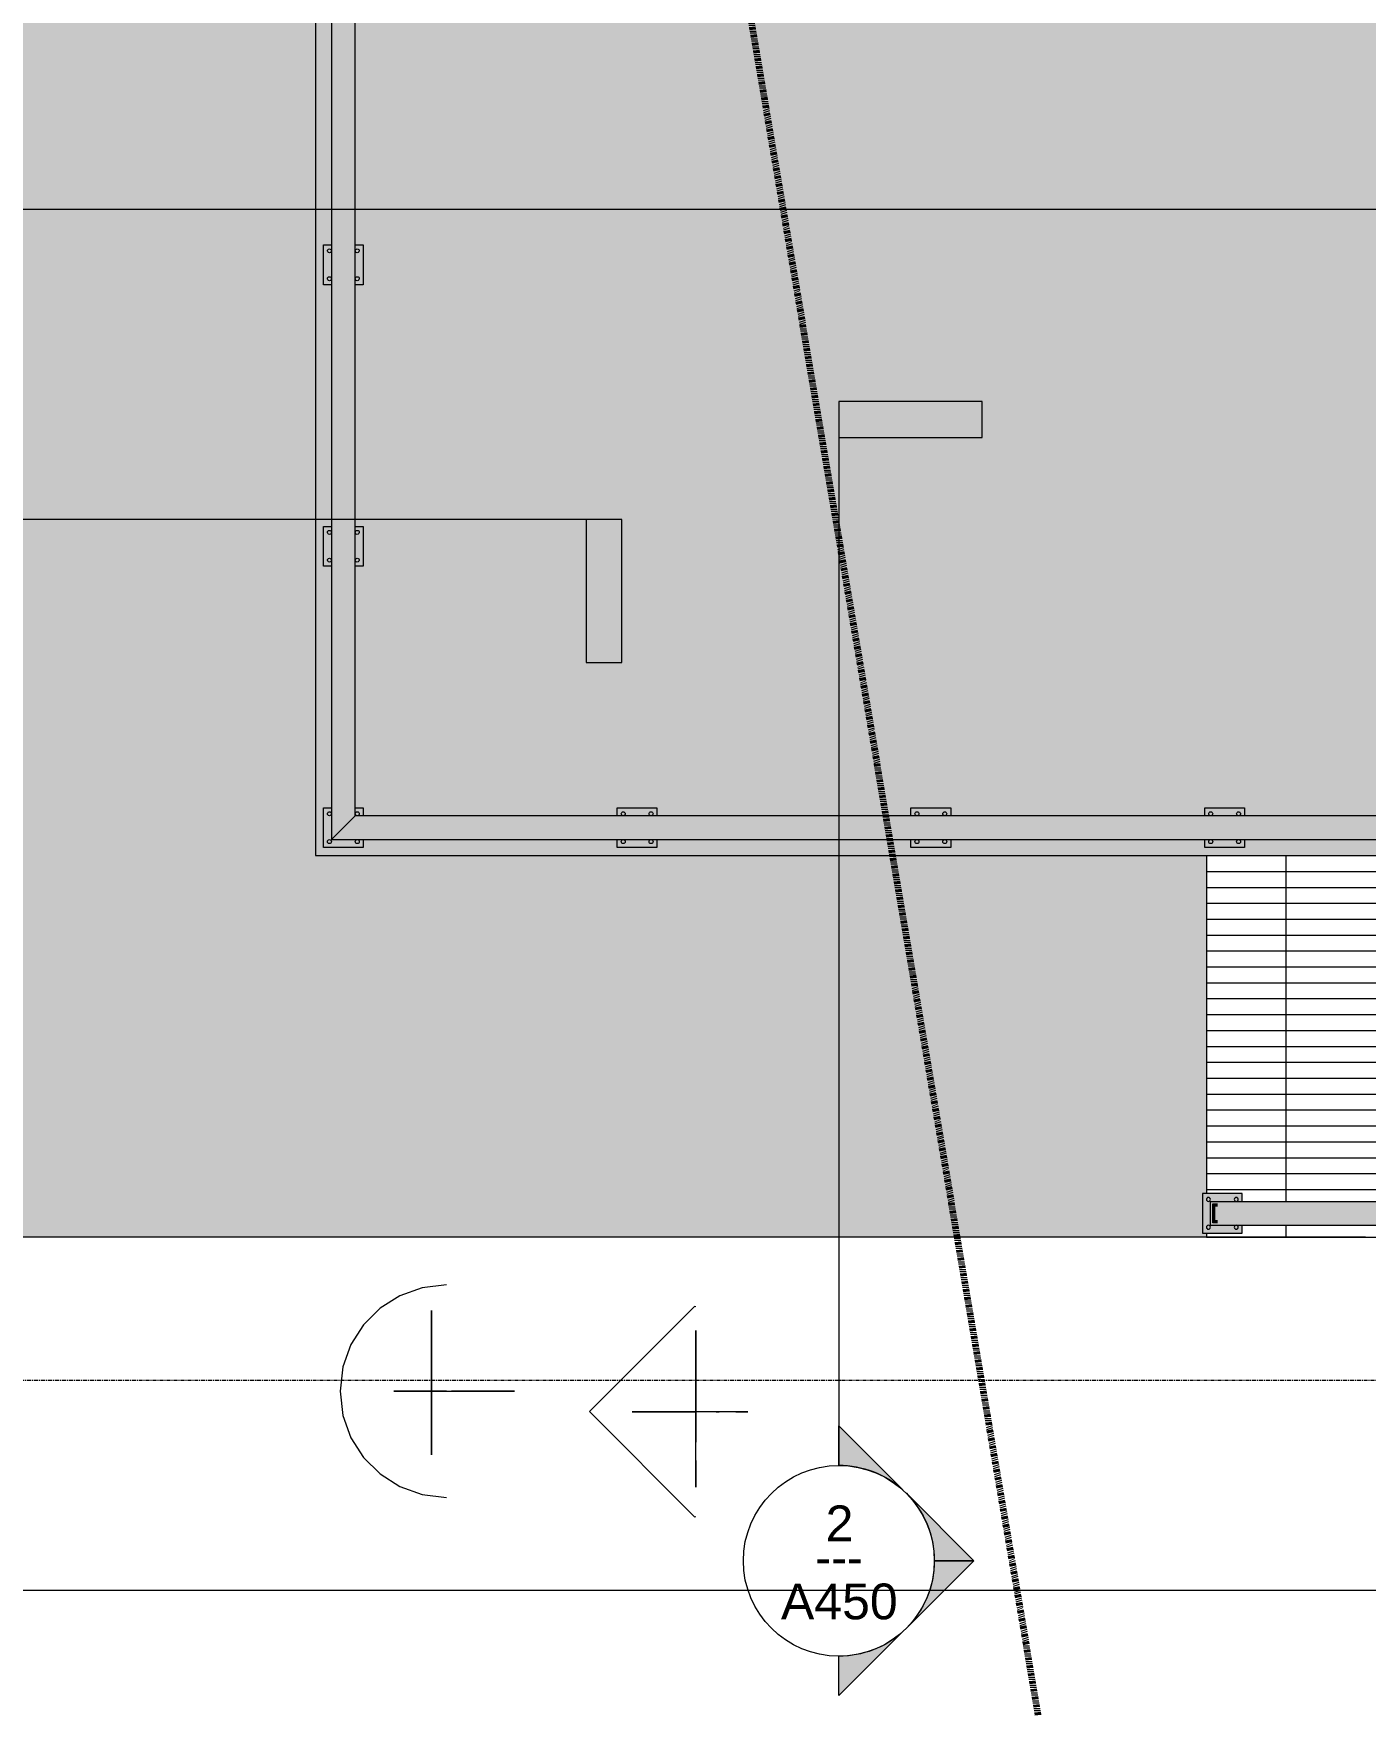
# Model space of a CAD drawing. Header units: inches. Extents: x -3276 to -1654, y 8217 to 9015.
# Drawn here: x -3109.8 to -2942.3, y 8585.7 to 8796 of the extents above; entities that cross this region are included whole.
import ezdxf

# ---------------------------------------------------------------- set-up
doc = ezdxf.new("R2010")
doc.units = ezdxf.units.IN
doc.header["$MEASUREMENT"] = 0
for name, pattern in [('Double Dash 3_8_', [1, 0.375, -0.125, 0.125, -0.125, 0.125, -0.125]), ('Grid Line 1_2_', [0.875, 0.5, -0.125, 0.125, -0.125]), ('Overhead 1_16_', [0.101562, 0.0625, -0.039062])]:
    doc.linetypes.add(name, pattern=pattern)
for name, color, linetype, lineweight in [('A-DETL-GENF', 92, 'Continuous', 9), ('A-FLOR', 192, 'Continuous', 18), ('A-FLOR-HRAL', 11, 'Continuous', 9), ('C-PROP-LINE', 91, 'Double Dash 3_8_', 158), ('C-TOPO', 7, 'Continuous', 9), ('G-ANNO-SYMB', 111, 'Continuous', 9), ('S-FNDN', 32, 'Continuous', 18), ('S-GRID-1', 1, 'Grid Line 1_2_', 9), ('S-STRS', 31, 'Continuous', 9), ('S-STRS-1', 31, 'Overhead 1_16_', 9)]:
    doc.layers.add(name, color=color, linetype=linetype, lineweight=lineweight)
doc.styles.add('Arial_1', font='arial.ttf', dxfattribs={"height": 4.5})
doc.styles.add('Century Gothic_1', font='ufonts.com_century-gothic.ttf', dxfattribs={"height": 4.5})
pattern_1 = [(180, (-2962.337, 8692.569), (-2e-16, -2), [])]

# ---------------------------------------------------------------- blocks, each defined once
blk = doc.blocks.new('Railing - 2_ x 1_2_ 2-V2-FLOOR PLAN - ROOF')
at = {"layer": 'A-FLOR-HRAL'}
h = blk.add_hatch(color=256, dxfattribs=at)
h.paths.add_polyline_path([(-2.5, -2.5), (-2.5, 2.5), (-1.5, 2.5), (-1.5, -1.5), (2.5, -1.5), (2.5, -2.5), (-2, -2.5)], flags=0)
h.paths.add_polyline_path([(-2, 1.75), (-1.99, 1.69), (-1.93, 1.57), (-1.81, 1.51), (-1.69, 1.51), (-1.57, 1.57), (-1.51, 1.69), (-1.51, 1.81), (-1.57, 1.93), (-1.63, 1.97), (-1.75, 2), (-1.88, 1.97), (-1.97, 1.87)], flags=0)
h.paths.add_polyline_path([(-2, -1.75), (-1.99, -1.81), (-1.93, -1.93), (-1.81, -1.99), (-1.69, -1.99), (-1.57, -1.93), (-1.51, -1.81), (-1.51, -1.69), (-1.57, -1.57), (-1.69, -1.51), (-1.81, -1.51), (-1.93, -1.57), (-1.99, -1.69)], flags=0)
h.paths.add_polyline_path([(1.5, 1.62), (1.5, 2.5), (2.5, 2.5), (2.5, 1.5), (1.5, 1.51), (1.5, 1.57)], flags=0)
h.paths.add_polyline_path([(1.5, -1.75), (1.53, -1.88), (1.57, -1.93), (1.69, -1.99), (1.81, -1.99), (1.93, -1.93), (1.99, -1.81), (1.99, -1.69), (1.97, -1.63), (1.87, -1.53), (1.81, -1.51), (1.69, -1.51), (1.57, -1.57), (1.51, -1.69)], flags=0)
h.paths.add_polyline_path([(1.51, 1.69), (1.57, 1.57), (1.72, 1.51), (1.81, 1.51), (1.91, 1.57), (1.97, 1.62), (1.99, 1.69), (1.99, 1.81), (1.97, 1.87), (1.87, 1.97), (1.75, 2), (1.62, 1.97), (1.57, 1.93), (1.51, 1.81)], flags=0)
h = blk.add_hatch(color=256, dxfattribs=at)
h.paths.add_polyline_path([(-2, 1.75), (-1.97, 1.87), (-1.88, 1.97), (-1.75, 2), (-1.63, 1.97), (-1.57, 1.93), (-1.51, 1.81), (-1.51, 1.69), (-1.57, 1.57), (-1.69, 1.51), (-1.81, 1.51), (-1.93, 1.57), (-1.99, 1.69)], flags=0)
h.paths.add_polyline_path([(-2, -1.75), (-1.99, -1.69), (-1.93, -1.57), (-1.81, -1.51), (-1.69, -1.51), (-1.57, -1.57), (-1.51, -1.69), (-1.51, -1.81), (-1.57, -1.93), (-1.69, -1.99), (-1.81, -1.99), (-1.93, -1.93), (-1.99, -1.81)], flags=0)
h.paths.add_polyline_path([(1.5, -1.75), (1.53, -1.64), (1.57, -1.57), (1.69, -1.51), (1.81, -1.51), (1.91, -1.57), (1.97, -1.63), (1.99, -1.69), (1.99, -1.81), (1.93, -1.93), (1.81, -1.99), (1.69, -1.99), (1.57, -1.93), (1.51, -1.81)], flags=0)
h.paths.add_polyline_path([(1.51, 1.69), (1.51, 1.81), (1.57, 1.93), (1.62, 1.97), (1.75, 2), (1.87, 1.97), (1.97, 1.87), (1.99, 1.81), (1.99, 1.69), (1.97, 1.62), (1.87, 1.53), (1.81, 1.51), (1.69, 1.51), (1.57, 1.57), (1.53, 1.62)], flags=0)
for p, q in [((-1.5, 2.5), (-2.5, 2.5)), ((-2.5, 2.5), (-2.5, -2.5)), ((2.5, 2.5), (1.5, 2.5)), ((2.5, 1.5), (2.5, 2.5)), ((2.5, -2.5), (2.5, -1.5)), ((-2.5, -2.5), (2.5, -2.5))]:
    blk.add_line(p, q, dxfattribs=at)
for centre, start, end in [((-1.75, 1.75), 360, 180), ((-1.75, 1.75), 180, 360), ((1.75, 1.75), 360, 180), ((1.75, 1.75), 180, 360), ((-1.75, -1.75), 360, 180), ((-1.75, -1.75), 180, 360), ((1.75, -1.75), 360, 180), ((1.75, -1.75), 180, 360)]:
    blk.add_arc(centre, 0.25, start, end, dxfattribs=at)
blk = doc.blocks.new('Railing - 2_ x 1_2_ 2-V3-FLOOR PLAN - ROOF')
at = {"layer": 'A-FLOR-HRAL'}
h = blk.add_hatch(color=256, dxfattribs=at)
h.paths.add_polyline_path([(-2.5, -2.5), (-2.5, 2.5), (-1.5, 2.5), (-1.51, -2.5), (-2, -2.5)], flags=0)
h.paths.add_polyline_path([(-2, 1.75), (-1.99, 1.69), (-1.93, 1.57), (-1.81, 1.51), (-1.69, 1.51), (-1.57, 1.57), (-1.51, 1.69), (-1.51, 1.81), (-1.57, 1.93), (-1.63, 1.97), (-1.75, 2), (-1.88, 1.97), (-1.97, 1.87)], flags=0)
h.paths.add_polyline_path([(-2, -1.75), (-1.99, -1.81), (-1.93, -1.93), (-1.81, -1.99), (-1.69, -1.99), (-1.57, -1.93), (-1.51, -1.81), (-1.51, -1.69), (-1.57, -1.57), (-1.69, -1.51), (-1.81, -1.51), (-1.93, -1.57), (-1.99, -1.69)], flags=0)
h.paths.add_polyline_path([(1.5, 1.57), (1.5, 2.5), (2.5, 2.5), (2.5, -2.5), (1.5, -2.5), (1.5, -1.53)], flags=0)
h.paths.add_polyline_path([(1.5, -1.75), (1.53, -1.88), (1.57, -1.93), (1.69, -1.99), (1.81, -1.99), (1.93, -1.93), (1.99, -1.81), (1.99, -1.69), (1.97, -1.63), (1.87, -1.53), (1.81, -1.51), (1.69, -1.51), (1.57, -1.57), (1.51, -1.69)], flags=0)
h.paths.add_polyline_path([(1.51, 1.81), (1.51, 1.69), (1.57, 1.57), (1.69, 1.51), (1.81, 1.51), (1.91, 1.57), (1.97, 1.62), (1.99, 1.69), (1.99, 1.81), (1.97, 1.87), (1.87, 1.97), (1.75, 2), (1.62, 1.97), (1.57, 1.93), (1.53, 1.86)], flags=0)
h = blk.add_hatch(color=256, dxfattribs=at)
h.paths.add_polyline_path([(-2, -1.75), (-1.99, -1.69), (-1.93, -1.57), (-1.81, -1.51), (-1.69, -1.51), (-1.57, -1.57), (-1.51, -1.69), (-1.51, -1.81), (-1.57, -1.93), (-1.69, -1.99), (-1.81, -1.99), (-1.93, -1.93), (-1.99, -1.81)], flags=0)
h.paths.add_polyline_path([(-2, 1.75), (-1.97, 1.87), (-1.88, 1.97), (-1.75, 2), (-1.63, 1.97), (-1.57, 1.93), (-1.51, 1.81), (-1.51, 1.69), (-1.57, 1.57), (-1.69, 1.51), (-1.81, 1.51), (-1.93, 1.57), (-1.99, 1.69)], flags=0)
h.paths.add_polyline_path([(1.5, -1.75), (1.53, -1.64), (1.57, -1.57), (1.69, -1.51), (1.81, -1.51), (1.91, -1.57), (1.97, -1.63), (1.99, -1.69), (1.99, -1.81), (1.93, -1.93), (1.81, -1.99), (1.69, -1.99), (1.57, -1.93), (1.51, -1.81)], flags=0)
h.paths.add_polyline_path([(1.51, 1.81), (1.57, 1.93), (1.62, 1.97), (1.75, 2), (1.87, 1.97), (1.97, 1.87), (1.99, 1.81), (1.99, 1.69), (1.97, 1.62), (1.87, 1.53), (1.81, 1.51), (1.69, 1.51), (1.57, 1.57), (1.51, 1.69)], flags=0)
for p, q in [((-1.5, 2.5), (-2.5, 2.5)), ((-2.5, 2.5), (-2.5, -2.5)), ((2.5, 2.5), (1.5, 2.5)), ((2.5, -2.5), (2.5, 2.5)), ((-2.5, -2.5), (-1.5, -2.5)), ((1.5, -2.5), (2.5, -2.5))]:
    blk.add_line(p, q, dxfattribs=at)
for centre, start, end in [((-1.75, 1.75), 360, 180), ((-1.75, 1.75), 180, 360), ((1.75, 1.75), 360, 180), ((1.75, 1.75), 180, 360), ((-1.75, -1.75), 360, 180), ((-1.75, -1.75), 180, 360), ((1.75, -1.75), 360, 180), ((1.75, -1.75), 180, 360)]:
    blk.add_arc(centre, 0.25, start, end, dxfattribs=at)
blk = doc.blocks.new('Railing - Railing-1114347-FLOOR PLAN - ROOF')
at = {"layer": 'A-FLOR-HRAL'}
for points in [[(8694.57, 3072.34), (8694.57, 2812.34), (8697.57, 2812.34), (8697.57, 3069.34), (8695.61, 3071.3)], [(8694.57, 3072.34), (8697.57, 3069.34), (8871.57, 3069.34), (8874.57, 3072.34), (8696.64, 3072.34)]]:
    blk.add_hatch(color=256, dxfattribs=at).paths.add_polyline_path(points, flags=0)
for p, q in [((8697.57, 3069.34), (8694.57, 3072.34)), ((8694.57, 3072.34), (8694.57, 2812.34)), ((8874.57, 3072.34), (8694.57, 3072.34)), ((8697.57, 2812.34), (8697.57, 3069.34)), ((8697.57, 3069.34), (8871.57, 3069.34))]:
    blk.add_line(p, q, dxfattribs=at)
at = {"extrusion": (0, 0, -1), "zscale": -1}
for name, p, rotation in [('Railing - 2_ x 1_2_ 2-V2-FLOOR PLAN - ROOF', (-8696.07, 3070.84), 180), ('Railing - 2_ x 1_2_ 2-V3-FLOOR PLAN - ROOF', (-8731.47, 3070.84), 270), ('Railing - 2_ x 1_2_ 2-V3-FLOOR PLAN - ROOF', (-8766.87, 3070.84), 270), ('Railing - 2_ x 1_2_ 2-V3-FLOOR PLAN - ROOF', (-8696.07, 3033.91), 180), ('Railing - 2_ x 1_2_ 2-V3-FLOOR PLAN - ROOF', (-8696.07, 2996.98), 180), ('Railing - 2_ x 1_2_ 2-V3-FLOOR PLAN - ROOF', (-8696.07, 2960.05), 180)]:
    blk.add_blockref(name, p, dxfattribs=dict(at, rotation=rotation))
blk = doc.blocks.new('Railing - 2_ x 1_2_ 2-1877839-FLOOR PLAN - ROOF')
at = {"layer": 'A-FLOR-HRAL'}
h = blk.add_hatch(color=256, dxfattribs=at)
h.paths.add_polyline_path([(-2.5, 2.5), (-2.5, -2.5), (-1.5, -2.5), (-1.5, 1.5), (1.5, 1.5), (1.5, -2.5), (2.5, -2.5), (2.5, 2.5), (-1.87, 2.5)], flags=0)
h.paths.add_polyline_path([(-2, -1.75), (-1.99, -1.69), (-1.93, -1.57), (-1.81, -1.51), (-1.69, -1.51), (-1.57, -1.57), (-1.51, -1.69), (-1.51, -1.81), (-1.57, -1.93), (-1.69, -1.99), (-1.84, -1.98), (-1.93, -1.93), (-1.99, -1.81)], flags=0)
h.paths.add_polyline_path([(-2, 1.75), (-1.97, 1.88), (-1.84, 1.98), (-1.75, 2), (-1.62, 1.97), (-1.57, 1.93), (-1.51, 1.81), (-1.51, 1.69), (-1.57, 1.57), (-1.69, 1.51), (-1.84, 1.52), (-1.93, 1.57), (-1.99, 1.69)], flags=0)
h.paths.add_polyline_path([(1.5, -1.75), (1.53, -1.64), (1.57, -1.57), (1.69, -1.51), (1.81, -1.51), (1.91, -1.57), (1.97, -1.62), (1.99, -1.69), (1.99, -1.81), (1.93, -1.93), (1.81, -1.99), (1.69, -1.99), (1.57, -1.93), (1.51, -1.81)], flags=0)
h.paths.add_polyline_path([(1.51, 1.81), (1.57, 1.93), (1.63, 1.97), (1.75, 2), (1.88, 1.97), (1.97, 1.88), (1.99, 1.81), (1.99, 1.69), (1.97, 1.63), (1.88, 1.53), (1.81, 1.51), (1.69, 1.51), (1.57, 1.57), (1.51, 1.69)], flags=0)
h = blk.add_hatch(color=256, dxfattribs=at)
h.paths.add_polyline_path([(-2, -1.75), (-1.99, -1.81), (-1.93, -1.93), (-1.81, -1.99), (-1.69, -1.99), (-1.57, -1.93), (-1.51, -1.81), (-1.51, -1.69), (-1.57, -1.57), (-1.69, -1.51), (-1.84, -1.52), (-1.93, -1.57), (-1.99, -1.69)], flags=0)
h.paths.add_polyline_path([(-2, 1.75), (-1.99, 1.69), (-1.93, 1.57), (-1.81, 1.51), (-1.69, 1.51), (-1.57, 1.57), (-1.51, 1.69), (-1.51, 1.81), (-1.57, 1.93), (-1.62, 1.97), (-1.75, 2), (-1.87, 1.97), (-1.97, 1.88)], flags=0)
h.paths.add_polyline_path([(1.5, -1.75), (1.53, -1.87), (1.57, -1.93), (1.69, -1.99), (1.81, -1.99), (1.93, -1.93), (1.99, -1.81), (1.99, -1.69), (1.97, -1.62), (1.88, -1.53), (1.81, -1.51), (1.69, -1.51), (1.57, -1.57), (1.51, -1.69)], flags=0)
h.paths.add_polyline_path([(1.51, 1.81), (1.51, 1.69), (1.57, 1.57), (1.69, 1.51), (1.81, 1.51), (1.91, 1.57), (1.97, 1.63), (1.99, 1.69), (1.99, 1.81), (1.97, 1.88), (1.88, 1.97), (1.75, 2), (1.63, 1.97), (1.57, 1.93), (1.53, 1.86)], flags=0)
blk.add_hatch(color=256, dxfattribs=at).paths.add_polyline_path([(-1.19, 1.19), (-1.19, 0.59), (-0.94, 0.59), (-0.94, 0.94), (0.94, 0.94), (0.94, 0.59), (1.19, 0.59), (1.19, 1.19), (-0.94, 1.19)], flags=0)
for p, q in [((2.5, 2.5), (-2.5, 2.5)), ((-2.5, 2.5), (-2.5, -2.5)), ((2.5, -2.5), (2.5, 2.5)), ((-1.19, 1.19), (1.19, 1.19)), ((-1.19, 0.59), (-1.19, 1.19)), ((-0.94, 0.59), (-0.94, 0.94)), ((-0.94, 0.94), (0.94, 0.94)), ((0.94, 0.94), (0.94, 0.59)), ((1.19, 1.19), (1.19, 0.59)), ((-2.5, -2.5), (-1.5, -2.5)), ((1.5, -2.5), (2.5, -2.5))]:
    blk.add_line(p, q, dxfattribs=at)
for centre, start, end in [((-1.75, 1.75), 360, 180), ((-1.75, 1.75), 180, 360), ((1.75, 1.75), 360, 180), ((1.75, 1.75), 180, 360), ((-1.75, -1.75), 360, 180), ((-1.75, -1.75), 180, 360), ((1.75, -1.75), 360, 180), ((1.75, -1.75), 180, 360)]:
    blk.add_arc(centre, 0.25, start, end, dxfattribs=at)
blk = doc.blocks.new('Railing - Railing-1123708-FLOOR PLAN - ROOF')
at = {"layer": 'A-FLOR-HRAL'}
h = blk.add_hatch(color=256, dxfattribs=at)
h.paths.add_polyline_path([(8646.07, 2961.84), (8646.07, 2822.34), (8649.07, 2822.34), (8649.07, 2961.84), (8646.38, 2961.84)], flags=0)
h.paths.add_polyline_path([(8646.38, 2823.52), (8648.76, 2823.52), (8648.76, 2822.79), (8648.51, 2822.79), (8648.51, 2823.27), (8646.63, 2823.27), (8646.63, 2822.79), (8646.38, 2822.79), (8646.38, 2823.27)], flags=0)
h.paths.add_polyline_path([(8646.38, 2844.42), (8646.38, 2845.02), (8648.76, 2845.02), (8648.76, 2844.42), (8648.51, 2844.42), (8648.51, 2844.77), (8646.63, 2844.77), (8646.63, 2844.42)], flags=0)
h.paths.add_polyline_path([(8646.38, 2884.11), (8646.38, 2884.36), (8648.76, 2884.36), (8648.76, 2883.76), (8648.51, 2883.76), (8648.51, 2884.11), (8646.63, 2884.11), (8646.63, 2883.76), (8646.38, 2883.76)], flags=0)
h.paths.add_polyline_path([(8646.38, 2923.44), (8646.38, 2923.69), (8648.76, 2923.69), (8648.76, 2923.09), (8648.51, 2923.09), (8648.51, 2923.44), (8646.63, 2923.44), (8646.63, 2923.09), (8646.38, 2923.09)], flags=0)
h.paths.add_polyline_path([(8646.38, 2960.92), (8646.38, 2961.52), (8648.76, 2961.52), (8648.76, 2960.92), (8648.51, 2960.92), (8648.51, 2961.27), (8646.63, 2961.27), (8646.63, 2960.92)], flags=0)
for p, q in [((8646.07, 2961.84), (8649.07, 2961.84)), ((8646.07, 2961.84), (8646.07, 2822.34)), ((8649.07, 2961.84), (8649.07, 2822.34))]:
    blk.add_line(p, q, dxfattribs=at)
blk.add_blockref('Railing - 2_ x 1_2_ 2-1877839-FLOOR PLAN - ROOF', (8647.57, 2960.34))
blk = doc.blocks.new('dwayne 23733 - dwayne 23733-V24-FLOOR PLAN - ROOF')
at = {"layer": 'A-DETL-GENF'}
for p, q in [((-13.72, 0.19), (-0.5, 13.4)), ((12.71, 0.19), (-0.5, 13.4)), ((-0.54, 7.92), (-0.54, 8.01)), ((-0.54, 8.01), (-0.54, 7.91)), ((-0.54, 7.66), (-0.54, 7.92)), ((-0.54, 7.91), (-0.54, 7.65)), ((-0.54, 7.26), (-0.54, 7.66)), ((-0.54, 7.65), (-0.54, 7.26)), ((-0.54, 5.28), (-0.54, 7.26)), ((-0.54, 7.26), (-0.54, 6.78)), ((-0.54, 6.78), (-0.54, 6.24)), ((-0.54, 6.24), (-0.54, 5.69)), ((-0.54, 5.69), (-0.54, 4.84)), ((-0.54, 4.95), (-0.54, 5.28)), ((-0.54, 1.23), (-0.54, 4.95)), ((-0.54, 4.84), (-0.54, 4.6)), ((-0.54, 4.7), (-0.54, 4.84)), ((-0.54, 4.84), (-0.54, 4.81)), ((-0.54, 4.81), (-0.54, 4.74)), ((-0.54, 4.74), (-0.54, 4.69)), ((-0.54, 4.12), (-0.54, 4.7)), ((-0.54, 4.69), (-0.54, 4.64)), ((-0.54, 4.64), (-0.54, 4.58)), ((-0.54, 4.6), (-0.54, 0.4)), ((-0.54, 4.58), (-0.54, 0)), ((-0.54, 4.39), (-0.54, 4.42)), ((-0.54, 4.42), (-0.54, 3.9)), ((-0.54, 4.23), (-0.54, 4.39)), ((-0.54, 3.14), (-0.54, 4.23)), ((-0.54, 1.4), (-0.54, 4.12)), ((-0.54, 3.9), (-0.54, 3.96)), ((-0.54, 3.96), (-0.54, 3.81)), ((-0.54, 3.81), (-0.54, 1.23)), ((-0.54, 2.17), (-0.54, 3.14)), ((-0.54, 1.69), (-0.54, 2.17)), ((-13.72, 0.19), (-13.7, 0)), ((-7.33, 0), (-7.36, 0)), ((-7.36, 0), (-6.63, 0)), ((-7.25, 0), (-7.33, 0)), ((-6.85, 0), (-6.99, 0)), ((-6.99, 0), (-6.86, 0)), ((-6.63, 0), (-6.85, 0)), ((-2.13, 0), (-3.2, 0)), ((-0.11, 0), (-2.13, 0)), ((-0.54, 0.45), (-0.54, 1.69)), ((-0.54, 0.71), (-0.54, 1.4)), ((-0.54, 0.4), (-0.54, 0.71)), ((-0.54, -0.61), (-0.54, 0.45)), ((1.28, 0), (-0.11, 0)), ((1.54, 0), (1.28, 0)), ((1.96, 0), (1.54, 0)), ((6.55, 0), (5.7, 0)), ((5.7, 0), (6.64, 0)), ((6.64, 0), (6.54, 0)), ((6.82, 0), (6.55, 0)), ((7.12, 0), (6.82, 0)), ((7.44, 0), (7.12, 0)), ((7.75, 0), (7.44, 0)), ((8.04, 0), (7.75, 0)), ((8.28, 0), (8.04, 0)), ((8.11, 0), (8.71, 0)), ((8.46, 0), (8.28, 0)), ((8.68, 0), (8.46, 0)), ((8.71, 0), (8.68, 0)), ((12.69, 0), (12.71, 0.19)), ((-9.93, 0), (-9.98, 0)), ((-9.98, 0), (-8.83, 0)), ((-9.83, 0), (-9.93, 0)), ((-9.68, 0), (-9.83, 0)), ((-9.47, 0), (-9.68, 0)), ((-9.14, 0), (-9.47, 0)), ((-8.72, 0), (-9.14, 0)), ((-8.83, 0), (-8.42, 0)), ((-8.27, 0), (-8.72, 0)), ((-8.42, 0), (-7.45, 0)), ((-7.82, 0), (-8.27, 0)), ((-7.4, 0), (-7.82, 0)), ((-7.45, 0), (-6.32, 0)), ((-7.07, 0), (-7.4, 0)), ((-7.12, 0), (-7.25, 0)), ((-7.12, 0), (-4.34, 0)), ((-6.86, 0), (-7.07, 0)), ((-6.32, 0), (-5.19, 0)), ((-5.19, 0), (-4.2, 0)), ((-3.91, 0), (-4.34, 0)), ((-4.25, 0), (-4.26, 0)), ((-4.26, 0), (-4.25, 0)), ((-4.05, 0), (-4.25, 0)), ((-4.25, 0), (-4.23, 0)), ((-4.23, 0), (-4.21, 0)), ((-4.21, 0), (-3.41, 0)), ((-4.2, 0), (-3.49, 0)), ((-3.19, 0), (-4.05, 0)), ((-3.59, 0), (-3.91, 0)), ((-3.37, 0), (-3.59, 0)), ((-3.49, 0), (-3.19, 0)), ((-3.41, 0), (-2.92, 0)), ((-3.2, 0), (-3.37, 0)), ((-2.92, 0), (-2.34, 0)), ((-2.34, 0), (-1.67, 0)), ((-1.67, 0), (-0.04, 0)), ((-0.54, -1.49), (-0.54, -0.61)), ((-0.54, -2.17), (-0.54, -1.49)), ((-0.04, 0), (0.63, 0)), ((0.63, 0), (1.15, 0)), ((1.15, 0), (1.55, 0)), ((1.55, 0), (1.83, 0)), ((1.75, 0), (1.74, 0)), ((1.74, 0), (1.83, 0)), ((2.33, 0), (1.75, 0)), ((1.83, 0), (2.21, 0)), ((1.83, 0), (2.02, 0)), ((2.6, 0), (1.96, 0)), ((2.02, 0), (2.31, 0)), ((2.21, 0), (2.33, 0)), ((2.31, 0), (2.7, 0)), ((6.54, 0), (2.6, 0)), ((2.7, 0), (7.81, 0)), ((7.81, 0), (8.3, 0)), ((9.46, 0), (8.11, 0)), ((8.3, 0), (8.85, 0)), ((8.85, 0), (9.27, 0)), ((9.27, 0), (9.56, 0)), ((9.71, 0), (9.46, 0)), ((9.56, 0), (9.71, 0)), ((-0.54, -2.65), (-0.54, -2.17)), ((-0.54, -2.8), (-0.54, -2.53)), ((-0.54, -2.53), (-0.54, -2.9)), ((-0.54, -2.9), (-0.54, -2.65)), ((-0.54, -5.64), (-0.54, -2.8)), ((-0.54, -5.03), (-0.54, -4.93)), ((-0.54, -5.03), (-0.54, -5.01)), ((-0.54, -5.01), (-0.54, -5.33)), ((-0.54, -5.33), (-0.54, -5.37)), ((-0.54, -5.37), (-0.54, -5.49)), ((-0.54, -5.49), (-0.54, -5.65)), ((-0.54, -6.53), (-0.54, -5.64)), ((-0.54, -5.65), (-0.54, -5.83)), ((-0.54, -5.83), (-0.54, -5.99)), ((-0.54, -5.99), (-0.54, -6.12)), ((-0.54, -6.12), (-0.54, -6.18)), ((-0.54, -6.18), (-0.54, -6.53))]:
    blk.add_line(p, q, dxfattribs=at)
blk = doc.blocks.new('tina 23824 - tina 23824-V25-FLOOR PLAN - ROOF')
at = {"layer": 'A-DETL-GENF'}
for p, q in [((0, 8.55), (0, 8.56)), ((0, 8.56), (0, 8.18)), ((0, 7.35), (0, 8.55)), ((0, 8.18), (0, 5.28)), ((0, 6.76), (0, 7.35)), ((0, 5.67), (0, 6.76)), ((0, 6.54), (0, 6.59)), ((0, 6.59), (0, 6.48)), ((0, 4.75), (0, 6.54)), ((0, 6.48), (0, 5.68)), ((0, 6.21), (0, 6.28)), ((0, 6.28), (0, 6.28)), ((0, 6.28), (0, 6.25)), ((0, 6.25), (0, 6.2)), ((0, 3.39), (0, 6.21)), ((0, 6.2), (0, 6.17)), ((0, 6.17), (0, 6.19)), ((0, 4.14), (0, 6.02)), ((0, 6.02), (0, 5.99)), ((0, 5.99), (0, 5.55)), ((0, 5.68), (0, 5.67)), ((0, 5.55), (0, 4.56)), ((0, 5.28), (0, 4.14)), ((0, 4.15), (0, 4.75)), ((0, 4.56), (0, 2.26)), ((0, 4.46), (0, 4.48)), ((0, 4.48), (0, 4.38)), ((0, 4.32), (0, 4.46)), ((0, 4.38), (0, 4.14)), ((0, 4.08), (0, 4.32)), ((0, 2.07), (0, 4.15)), ((0, 4.14), (0, 4.03)), ((0, 3.76), (0, 4.08)), ((0, 4.03), (0, 2.94)), ((0, 2.66), (0, 3.76)), ((0, 2.23), (0, 3.39)), ((0, 2.5), (0, 3.27)), ((0, 3.27), (0, 3.05)), ((0, 3.05), (0, 2.97)), ((0, 2.97), (0, 2.83)), ((0, 2.94), (0, 2.59)), ((0, 2.83), (0, 0.65)), ((0, 2.16), (0, 2.66)), ((0, 2.59), (0, 2.46)), ((0, 2.46), (0, 2.5)), ((0, 2.26), (0, 1.96)), ((0, 1.85), (0, 2.23)), ((0, 1.81), (0, 2.16)), ((0, 0.74), (0, 2.07)), ((0, 1.96), (0, 1.85)), ((0, 1.3), (0, 1.81)), ((0, 1.03), (0, 1.3)), ((0, 0.65), (0, 1.03)), ((0, 0.65), (0, 0.74)), ((0, -3.28), (0, 0.65)), ((0, 0), (0, -5.63)), ((-13.36, 0), (-13.01, -3.06)), ((-10.07, -1.88), (-10.12, -1.88)), ((-10.12, -1.88), (-8.16, -1.88)), ((-9.9, -1.88), (-10.07, -1.88)), ((-9.64, -1.88), (-9.9, -1.88)), ((-9.56, -1.88), (-9.68, -1.88)), ((-9.68, -1.88), (-8.44, -1.88)), ((-9.34, -1.88), (-9.64, -1.88)), ((-8.93, -1.88), (-9.56, -1.88)), ((-9.03, -1.88), (-9.34, -1.88)), ((-8.77, -1.88), (-9.03, -1.88)), ((-7.95, -1.88), (-8.93, -1.88)), ((-8.59, -1.88), (-8.77, -1.88)), ((-8.49, -1.88), (-8.59, -1.88)), ((-8.48, -1.88), (-8.5, -1.88)), ((-8.5, -1.88), (-8.48, -1.88)), ((-8.44, -1.88), (-8.49, -1.88)), ((-7.97, -1.88), (-8.48, -1.88)), ((-8.48, -1.88), (-8.45, -1.88)), ((-8.45, -1.88), (-8.43, -1.88)), ((-8.44, -1.88), (-8.2, -1.88)), ((-8.43, -1.88), (-8.44, -1.88)), ((-8.2, -1.88), (-7.17, -1.88)), ((-8.16, -1.88), (-7.85, -1.88)), ((-7.17, -1.88), (-7.97, -1.88)), ((-3.24, -1.88), (-7.95, -1.88)), ((-7.85, -1.88), (-7.38, -1.88)), ((-7.38, -1.88), (-6.81, -1.88)), ((-6.81, -1.88), (-6.22, -1.88)), ((-6.07, -1.88), (-6.29, -1.88)), ((-6.29, -1.88), (-6.19, -1.88)), ((-6.22, -1.88), (-5.67, -1.88)), ((-6.19, -1.88), (-6.03, -1.88)), ((-4.88, -1.88), (-6.07, -1.88)), ((-6.03, -1.88), (-4.12, -1.88)), ((-5.67, -1.88), (-5.24, -1.88)), ((-5.2, -1.88), (-5.28, -1.88)), ((-5.28, -1.88), (-5.22, -1.88)), ((-5.24, -1.88), (-4.99, -1.88)), ((-5.22, -1.88), (-5.08, -1.88)), ((-5.1, -1.88), (-5.2, -1.88)), ((-5.02, -1.88), (-5.1, -1.88)), ((-5.08, -1.88), (-4.88, -1.88)), ((-4.94, -1.88), (-5.02, -1.88)), ((-4.99, -1.88), (-4.94, -1.88)), ((-4.67, -1.88), (-3.25, -1.88)), ((-4.67, -1.88), (-4.66, -1.88)), ((4.17, -1.88), (-4.66, -1.88)), ((-4.12, -1.88), (-3.76, -1.88)), ((-3.76, -1.88), (-2.69, -1.88)), ((-3.25, -1.88), (-3.24, -1.88)), ((-2.69, -1.88), (-2.16, -1.88)), ((-2.16, -1.88), (0.54, -1.88)), ((0, -2.15), (0, -1.1)), ((0, -1.18), (0, -1.1)), ((0, -1.31), (0, -1.18)), ((0, -1.5), (0, -1.31)), ((0, -1.75), (0, -1.5)), ((0, -2.08), (0, -1.75)), ((0, -2.35), (0, -2.08)), ((0.54, -1.88), (1.26, -1.88)), ((1.26, -1.88), (1.71, -1.88)), ((1.71, -1.88), (1.97, -1.88)), ((1.97, -1.88), (2.21, -1.88)), ((2.21, -1.88), (3.87, -1.88)), ((2.32, -1.88), (2.21, -1.88)), ((2.21, -1.88), (3.98, -1.88)), ((6.09, -1.88), (2.32, -1.88)), ((3.09, -1.88), (3.08, -1.88)), ((3.08, -1.88), (3.19, -1.88)), ((3.26, -1.88), (3.09, -1.88)), ((3.19, -1.88), (3.43, -1.88)), ((4.4, -1.88), (3.26, -1.88)), ((3.43, -1.88), (3.3, -1.88)), ((3.3, -1.88), (3.68, -1.88)), ((3.68, -1.88), (4.08, -1.88)), ((3.87, -1.88), (4.11, -1.88)), ((3.98, -1.88), (4.2, -1.88)), ((4.08, -1.88), (4.5, -1.88)), ((4.11, -1.88), (4.29, -1.88)), ((4.2, -1.88), (4.17, -1.88)), ((4.29, -1.88), (4.46, -1.88)), ((4.46, -1.88), (4.4, -1.88)), ((4.5, -1.88), (4.9, -1.88)), ((4.9, -1.88), (5.27, -1.88)), ((5.27, -1.88), (5.58, -1.88)), ((5.58, -1.88), (5.82, -1.88)), ((7.06, -1.88), (5.6, -1.88)), ((5.6, -1.88), (6.14, -1.88)), ((5.82, -1.88), (8, -1.88)), ((6.63, -1.88), (6.09, -1.88)), ((6.14, -1.88), (6.24, -1.88)), ((7.56, -1.88), (6.14, -1.88)), ((6.14, -1.88), (6.53, -1.88)), ((6.24, -1.88), (6.43, -1.88)), ((6.43, -1.88), (6.67, -1.88)), ((6.53, -1.88), (6.62, -1.88)), ((6.62, -1.88), (6.73, -1.88)), ((6.91, -1.88), (6.63, -1.88)), ((6.67, -1.88), (6.94, -1.88)), ((6.73, -1.88), (6.84, -1.88)), ((6.84, -1.88), (6.91, -1.88)), ((6.91, -1.88), (6.94, -1.88)), ((6.94, -1.88), (6.91, -1.88)), ((6.94, -1.88), (7.2, -1.88)), ((7.06, -1.88), (7.05, -1.88)), ((7.05, -1.88), (7.06, -1.88)), ((7.12, -1.88), (7.06, -1.88)), ((7.23, -1.88), (7.12, -1.88)), ((7.2, -1.88), (7.42, -1.88)), ((7.34, -1.88), (7.23, -1.88)), ((7.47, -1.88), (7.34, -1.88)), ((7.42, -1.88), (7.56, -1.88)), ((7.62, -1.88), (7.47, -1.88)), ((7.77, -1.88), (7.62, -1.88)), ((7.9, -1.88), (7.77, -1.88)), ((7.98, -1.88), (7.9, -1.88)), ((8, -1.88), (7.98, -1.88)), ((13.01, -3.06), (13.36, 0)), ((-13.01, -3.06), (-12, -5.87)), ((0, -2.15), (0, -2.35)), ((0, -2.35), (0, -2.43)), ((0, -2.43), (0, -2.35)), ((0, -5.68), (0, -3.28)), ((12, -5.87), (13.01, -3.06)), ((-12, -5.87), (-10.42, -8.35)), ((0, -5.94), (0, -4.37)), ((0, -4.37), (0, -5.12)), ((0, -6.45), (0, -4.37)), ((0, -4.37), (0, -4.54)), ((0, -6.15), (0, -4.5)), ((0, -4.5), (0, -5.14)), ((0, -4.54), (0, -5.61)), ((0, -5.29), (0, -4.56)), ((0, -4.56), (0, -4.6)), ((0, -4.6), (0, -5.1)), ((0, -5.1), (0, -5.53)), ((0, -5.12), (0, -5.44)), ((0, -5.14), (0, -5.32)), ((0, -5.32), (0, -5.29)), ((0, -6.25), (0, -5.31)), ((0, -5.31), (0, -5.41)), ((0, -5.41), (0, -6.16)), ((0, -5.44), (0, -5.71)), ((0, -5.53), (0, -5.86)), ((0, -5.61), (0, -5.73)), ((0, -5.72), (0, -5.63)), ((0, -5.73), (0, -5.68)), ((0, -5.71), (0, -5.97)), ((0, -5.72), (0, -6.36)), ((0, -5.83), (0, -5.73)), ((0, -5.73), (0, -5.79)), ((0, -5.79), (0, -6.28)), ((0, -6.4), (0, -5.83)), ((0, -5.86), (0, -6.06)), ((0, -6.1), (0, -5.94)), ((0, -5.97), (0, -6.21)), ((0, -6.06), (0, -6.1)), ((0, -6.16), (0, -6.15)), ((0, -6.21), (0, -6.45)), ((0, -6.37), (0, -6.25)), ((0, -6.28), (0, -6.53)), ((10.42, -8.35), (12, -5.87)), ((-10.42, -8.35), (-8.35, -10.42)), ((0, -6.36), (0, -6.45)), ((0, -6.6), (0, -6.37)), ((0, -6.5), (0, -6.4)), ((0, -6.45), (0, -6.5)), ((0, -6.53), (0, -6.6)), ((8.35, -10.42), (10.42, -8.35)), ((-8.35, -10.42), (-5.87, -12)), ((5.87, -12), (8.35, -10.42)), ((-5.87, -12), (-3.06, -13.01)), ((3.06, -13.01), (5.87, -12)), ((-3.06, -13.01), (0, -13.36)), ((0, -13.36), (3.06, -13.01))]:
    blk.add_line(p, q, dxfattribs=at)
blk = doc.blocks.new('Family - ___-1426622-FLOOR PLAN - ROOF')
at = {"layer": 'C-PROP-LINE'}
blk.add_line((8337.96, 2941.76), (8930.36, 3042.02), dxfattribs=at)
blk = doc.blocks.new('Section - 3_32_ x 3_8_-54337-FLOOR PLAN - ROOF')
at = {"layer": 'G-ANNO-SYMB'}
blk.add_hatch(color=256, dxfattribs=at).paths.add_polyline_path([(0, 0.375), (0, 0), (-0.09375, 0), (-0.09375, 0.375)], flags=0)
for p, q in [((0, 0.375), (-0.09375, 0.375)), ((-0.09375, 0.375), (-0.09375, 0)), ((0, 0), (0, 0.375)), ((-0.09375, 0), (0, 0))]:
    blk.add_line(p, q, dxfattribs=at)
blk = doc.blocks.new('Section - Section Head - Filled-22785-FLOOR PLAN - ROOF')
at = {"layer": 'G-ANNO-SYMB'}
h = blk.add_hatch(color=256, dxfattribs=at)
edge = h.paths.add_edge_path(flags=0)
edge.add_line((-0.4268, 0.1768), (-0.25, 0.3536))
edge.add_line((-0.25, 0.3536), (-0.25, 0.25))
edge.add_arc((-0.25, 0), 0.25, 90, 135)
h = blk.add_hatch(color=256, dxfattribs=at)
edge = h.paths.add_edge_path(flags=0)
edge.add_arc((-0.25, 0), 0.25, 45, 90)
edge.add_line((-0.25, 0.25), (-0.25, 0.3536))
edge.add_line((-0.25, 0.3536), (-0.0732, 0.1768))
h = blk.add_hatch(color=256, dxfattribs=at)
edge = h.paths.add_edge_path(flags=0)
edge.add_arc((-0.25, 0), 0.2503, 137.9216, 180)
edge.add_line((-0.5003, 0), (-0.6036, 0))
edge.add_line((-0.6036, 0), (-0.4358, 0.1678))
h = blk.add_hatch(color=256, dxfattribs=at)
edge = h.paths.add_edge_path(flags=0)
edge.add_line((-0.0642, 0.1678), (0.1036, 0))
edge.add_line((0.1036, 0), (0.0003, 0))
edge.add_arc((-0.25, 0), 0.2503, 0, 42.0784)
for p, q in [((-0.25, 0.3536), (-0.4268, 0.1768)), ((-0.25, 0.25), (-0.25, 0.3536)), ((-0.0732, 0.1768), (-0.25, 0.3536)), ((-0.25, 0.3536), (-0.25, 0.25)), ((-0.4358, 0.1678), (-0.6036, 0)), ((0.1036, 0), (-0.0642, 0.1678)), ((-0.6036, 0), (-0.5003, 0)), ((0.0003, 0), (0.1036, 0))]:
    blk.add_line(p, q, dxfattribs=at)
for centre, radius, start, end in [((-0.2503, 0), 0.25, 360, 180), ((-0.25, 0), 0.25, 90, 135), ((-0.25, 0), 0.25, 45, 90), ((-0.25, 0), 0.2503, 137.9216, 180), ((-0.25, 0), 0.2503, 0, 42.0784), ((-0.2503, 0), 0.25, 180, 360)]:
    blk.add_arc(centre, radius, start, end, dxfattribs=at)

msp = doc.modelspace()

# ---------------------------------------------------------------- hatches: boundary and pattern name
at = {"layer": 'A-FLOR'}
h = msp.add_hatch(color=256, dxfattribs=at)
h.paths.add_polyline_path([(-2810.21, 8644.57), (-2725.84, 8644.57), (-2725.84, 8645.07), (-2729.84, 8645.07), (-2729.84, 8646.07), (-2762.67, 8646.07), (-2762.67, 8645.07), (-2767.67, 8645.07), (-2767.67, 8646.07), (-2802, 8646.07), (-2802, 8645.07), (-2807, 8645.07), (-2807, 8646.07), (-2811.84, 8646.07), (-2811.84, 8645.07), (-2812.34, 8645.07), (-2812.34, 8644.57), (-2811.84, 8644.57)], flags=0)
h.paths.add_polyline_path([(-2801.13, 8649.07), (-2767.67, 8649.07), (-2767.67, 8650.07), (-2762.67, 8650.07), (-2762.67, 8649.07), (-2729.84, 8649.07), (-2729.84, 8650.07), (-2725.84, 8650.07), (-2725.84, 8691.26), (-2717.34, 8691.26), (-2717.34, 8870.57), (-2722.34, 8870.57), (-2722.34, 8871.57), (-2755, 8871.57), (-2755, 8870.57), (-2760, 8870.57), (-2760, 8871.57), (-2794.17, 8871.57), (-2794.17, 8870.57), (-2799.17, 8870.57), (-2799.17, 8871.57), (-2833.34, 8871.57), (-2833.34, 8870.57), (-2838.34, 8870.57), (-2838.34, 8871.57), (-2872.5, 8871.57), (-2872.5, 8870.57), (-2877.5, 8870.57), (-2877.5, 8871.57), (-2911.67, 8871.57), (-2911.67, 8870.57), (-2916.67, 8870.57), (-2916.67, 8871.57), (-2950.84, 8871.57), (-2950.84, 8870.57), (-2955.84, 8870.57), (-2955.84, 8871.57), (-2990, 8871.57), (-2990, 8870.57), (-2995, 8870.57), (-2995, 8871.57), (-3029.17, 8871.57), (-3029.17, 8870.57), (-3034.17, 8870.57), (-3034.17, 8871.57), (-3068.34, 8871.57), (-3068.34, 8870.57), (-3069.34, 8870.57), (-3069.34, 8840.17), (-3068.34, 8840.17), (-3068.34, 8835.17), (-3069.34, 8835.17), (-3069.34, 8804.77), (-3068.34, 8804.77), (-3068.34, 8799.77), (-3069.34, 8799.77), (-3069.34, 8769.37), (-3068.34, 8769.37), (-3068.34, 8764.37), (-3069.34, 8764.37), (-3069.34, 8733.97), (-3068.34, 8733.97), (-3068.34, 8728.97), (-3069.34, 8728.97), (-3069.34, 8698.57), (-3068.34, 8698.57), (-3068.34, 8697.57), (-3036.41, 8697.57), (-3036.41, 8698.57), (-3031.41, 8698.57), (-3031.41, 8697.57), (-2999.48, 8697.57), (-2999.48, 8698.57), (-2994.48, 8698.57), (-2994.48, 8697.57), (-2962.55, 8697.57), (-2962.55, 8698.57), (-2957.55, 8698.57), (-2957.55, 8697.57), (-2925.62, 8697.57), (-2925.62, 8698.57), (-2920.62, 8698.57), (-2920.62, 8697.57), (-2888.69, 8697.57), (-2888.69, 8698.57), (-2883.69, 8698.57), (-2883.69, 8697.57), (-2851.77, 8697.57), (-2851.77, 8698.57), (-2846.77, 8698.57), (-2846.77, 8697.57), (-2816.34, 8697.57), (-2816.34, 8698.57), (-2811.34, 8698.57), (-2811.34, 8693.57), (-2816.34, 8693.57), (-2816.34, 8694.57), (-2846.77, 8694.57), (-2846.77, 8693.57), (-2851.77, 8693.57), (-2851.77, 8694.57), (-2883.69, 8694.57), (-2883.69, 8693.57), (-2888.69, 8693.57), (-2888.69, 8694.57), (-2920.62, 8694.57), (-2920.62, 8693.57), (-2925.62, 8693.57), (-2925.62, 8694.57), (-2957.55, 8694.57), (-2957.55, 8693.57), (-2962.55, 8693.57), (-2962.55, 8694.57), (-2994.48, 8694.57), (-2994.48, 8693.57), (-2999.48, 8693.57), (-2999.48, 8694.57), (-3031.41, 8694.57), (-3031.41, 8693.57), (-3036.41, 8693.57), (-3036.41, 8694.57), (-3068.34, 8694.57), (-3068.34, 8693.57), (-3073.34, 8693.57), (-3073.34, 8698.57), (-3072.34, 8698.57), (-3072.34, 8728.97), (-3073.34, 8728.97), (-3073.34, 8733.97), (-3072.34, 8733.97), (-3072.34, 8764.37), (-3073.34, 8764.37), (-3073.34, 8769.37), (-3072.34, 8769.37), (-3072.34, 8799.77), (-3073.34, 8799.77), (-3073.34, 8804.77), (-3072.34, 8804.77), (-3072.34, 8835.17), (-3073.34, 8835.17), (-3073.34, 8840.17), (-3072.34, 8840.17), (-3072.34, 8870.57), (-3073.34, 8870.57), (-3073.34, 8875.57), (-3068.34, 8875.57), (-3068.34, 8874.57), (-3034.17, 8874.57), (-3034.17, 8875.57), (-3029.17, 8875.57), (-3029.17, 8874.57), (-2995, 8874.57), (-2995, 8875.57), (-2990, 8875.57), (-2990, 8874.57), (-2955.84, 8874.57), (-2955.84, 8875.57), (-2950.84, 8875.57), (-2950.84, 8874.57), (-2916.67, 8874.57), (-2916.67, 8875.57), (-2911.67, 8875.57), (-2911.67, 8874.57), (-2877.5, 8874.57), (-2877.5, 8875.57), (-2872.5, 8875.57), (-2872.5, 8874.57), (-2838.34, 8874.57), (-2838.34, 8875.57), (-2833.34, 8875.57), (-2833.34, 8874.57), (-2799.17, 8874.57), (-2799.17, 8875.57), (-2794.17, 8875.57), (-2794.17, 8874.57), (-2760, 8874.57), (-2760, 8875.57), (-2755, 8875.57), (-2755, 8874.57), (-2722.34, 8874.57), (-2722.34, 8875.57), (-2717.34, 8875.57), (-2717.34, 8876.57), (-3074.34, 8876.57), (-3074.34, 8692.57), (-2812.34, 8692.57), (-2812.34, 8650.07), (-2811.84, 8650.07), (-2811.84, 8649.07), (-2807, 8649.07), (-2807, 8650.07), (-2802, 8650.07), (-2802, 8649.07)], flags=0)
at = {"layer": 'S-FNDN'}
msp.add_hatch(color=256, dxfattribs=at).paths.add_polyline_path([(-3128.34, 8644.57), (-2962.34, 8644.57), (-2962.34, 8645.07), (-2962.84, 8645.07), (-2962.84, 8650.07), (-2962.34, 8650.07), (-2962.34, 8692.57), (-3074.34, 8692.57), (-3074.34, 8866.78), (-3079.34, 8866.78), (-3079.34, 8870.34), (-3074.34, 8870.34), (-3074.34, 8876.57), (-3128.34, 8876.57), (-3128.34, 8683.17), (-3128.34, 8644.57)], flags=0)
at = {"layer": 'S-STRS'}
h = msp.add_hatch(dxfattribs=at)
h.set_pattern_fill('FP_5', color=256, style=0, pattern_type=2)
h.set_pattern_definition(pattern_1)
h.paths.add_polyline_path([(-2952.34, 8644.57), (-2952.34, 8646.07), (-2957.84, 8646.07), (-2957.84, 8645.07), (-2962.34, 8645.07), (-2962.34, 8644.57), (-2955.51, 8644.57)], flags=0)
h.paths.add_polyline_path([(-2957.84, 8649.07), (-2952.34, 8649.07), (-2952.34, 8692.57), (-2962.34, 8692.57), (-2962.34, 8650.07), (-2957.84, 8650.07)], flags=0)
h = msp.add_hatch(dxfattribs=at)
h.set_pattern_fill('FP_5', color=256, style=0, pattern_type=2)
h.set_pattern_definition(pattern_1)
h.paths.add_polyline_path([(-2942.34, 8644.57), (-2942.34, 8644.57), (-2942.34, 8646.07), (-2952.34, 8646.07), (-2952.34, 8644.57), (-2946.43, 8644.57)], flags=0)
h.paths.add_polyline_path([(-2946.43, 8649.07), (-2942.34, 8649.07), (-2942.34, 8692.57), (-2952.34, 8692.57), (-2952.34, 8649.07)], flags=0)
h = msp.add_hatch(dxfattribs=at)
h.set_pattern_fill('FP_5', color=256, style=0, pattern_type=2)
h.set_pattern_definition(pattern_1)
h.paths.add_polyline_path([(-2941.89, 8644.57), (-2932.34, 8644.57), (-2932.34, 8646.07), (-2942.34, 8646.07), (-2942.34, 8644.57)], flags=0)
h.paths.add_polyline_path([(-2942.34, 8649.07), (-2932.34, 8649.07), (-2932.34, 8692.57), (-2942.34, 8692.57), (-2942.34, 8649.07)], flags=0)

# ---------------------------------------------------------------- linework, layer by layer
at = {"layer": 'A-FLOR'}
for p, q in [((-3074.34, 8876.57), (-3074.34, 8692.57)), ((-3074.34, 8692.57), (-2812.34, 8692.57))]:
    msp.add_line(p, q, dxfattribs=at)
at = {"layer": 'C-TOPO'}
for p, q in [((-3080.34, 8644.57), (-3128.34, 8644.57)), ((-3002.41, 8644.57), (-3080.34, 8644.57)), ((-2942.34, 8644.57), (-3002.41, 8644.57))]:
    msp.add_line(p, q, dxfattribs=at)
at = {"layer": 'G-ANNO-SYMB'}
for p, q in [((-3247.23, 8773.85), (-1682.77, 8773.85)), ((-3008.55, 8745.16), (-3008.55, 8615.88)), ((-3040.33, 8734.85), (-3154.18, 8734.85)), ((-3247.23, 8600.17), (-1682.77, 8600.17))]:
    msp.add_line(p, q, dxfattribs=at)
at = {"layer": 'S-GRID-1'}
msp.add_line((-3194.57, 8626.57), (-1935.48, 8626.57), dxfattribs=at)
at = {"layer": 'S-STRS'}
for p, q in [((-2962.34, 8692.57), (-2962.34, 8650.07)), ((-2952.34, 8692.57), (-2952.34, 8649.07)), ((-2952.34, 8646.07), (-2952.34, 8644.57)), ((-2962.34, 8645.07), (-2962.34, 8644.57))]:
    msp.add_line(p, q, dxfattribs=at)
at = {"layer": 'S-STRS-1'}
for p, q in [((-2962.34, 8692.57), (-2962.34, 8650.07)), ((-2952.34, 8692.57), (-2952.34, 8649.07)), ((-2952.34, 8646.07), (-2952.34, 8644.57)), ((-2962.34, 8645.07), (-2962.34, 8644.57))]:
    msp.add_line(p, q, dxfattribs=at)

# ---------------------------------------------------------------- block references
at = {"layer": 'A-DETL-GENF'}
for name, p, rotation in [('tina 23824 - tina 23824-V25-FLOOR PLAN - ROOF', (-3057.88, 8625.21), 269.9999999999997), ('dwayne 23733 - dwayne 23733-V24-FLOOR PLAN - ROOF', (-3026.51, 8623.13), 89.9999999999999)]:
    msp.add_blockref(name, p, dxfattribs=dict(at, rotation=rotation))
at = {"layer": 'A-FLOR-HRAL', "rotation": 89.9999999999999}
for name in ['Railing - Railing-1114347-FLOOR PLAN - ROOF', 'Railing - Railing-1123708-FLOOR PLAN - ROOF']:
    msp.add_blockref(name, (0, 0), dxfattribs=at)
at = {"layer": 'C-PROP-LINE', "rotation": 89.9999999999999}
msp.add_blockref('Family - ___-1426622-FLOOR PLAN - ROOF', (0, 0), dxfattribs=at)
at = {"layer": 'G-ANNO-SYMB', "xscale": 47.99999999999997, "yscale": 47.99999999999997, "zscale": 47.99999999999997}
for p, rotation in [((-3008.55, 8745.16), 269.9999999999995), ((-3040.33, 8734.85), 180)]:
    msp.add_blockref('Section - 3_32_ x 3_8_-54337-FLOOR PLAN - ROOF', p, dxfattribs=dict(at, rotation=rotation))
at = {"layer": 'G-ANNO-SYMB', "extrusion": (0, 0, -1), "xscale": 47.99999999999997, "yscale": 47.99999999999997, "zscale": 47.99999999999997, "rotation": 90.00000000000064}
msp.add_blockref('Section - Section Head - Filled-22785-FLOOR PLAN - ROOF', (3008.55, 8615.88), dxfattribs=at)

# ---------------------------------------------------------------- texts
at = {"layer": 'G-ANNO-SYMB', "char_height": 4.5, "attachment_point": 1}
for s, insert, width, style in [('2', (-3010.21, 8610.83), 4.242, 'Arial_1'), ('---', (-3011.53, 8606.58), 7.7265, 'Century Gothic_1'), ('A450', (-3015.83, 8601.01), 17.877, 'Arial_1')]:
    msp.add_mtext(s, dxfattribs=dict(at, insert=insert, width=width, style=style))

doc.saveas('drawing.dxf')
